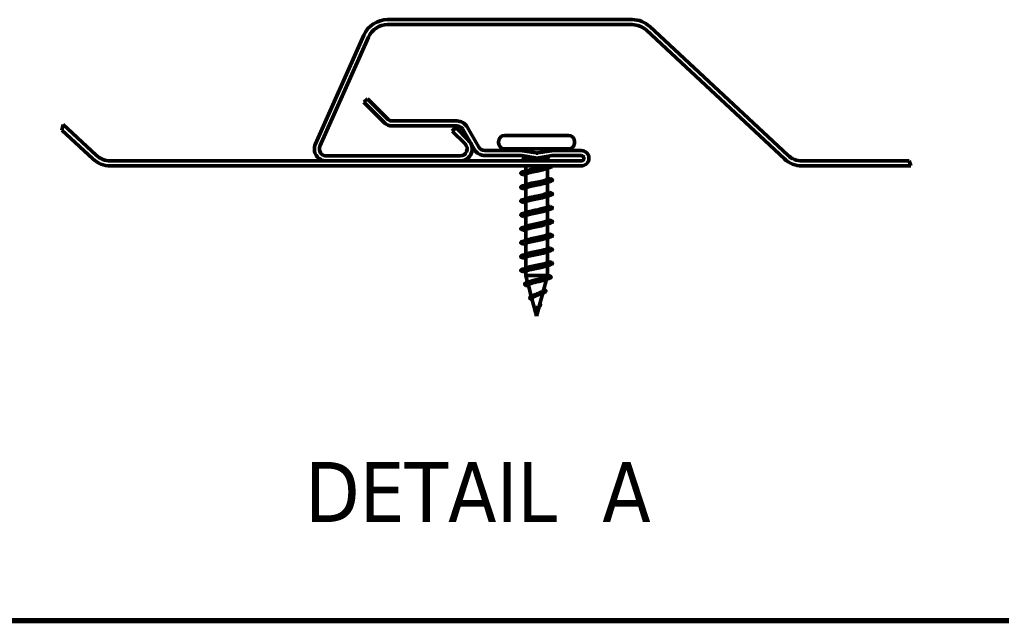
# Model space of a CAD drawing. Header units: inches. Extents: x 1.3 to 75.2, y 1.3 to 48.1.
# Drawn here: x 12.42 to 25.64, y 1.35 to 9.43 of the extents above; entities that cross this region are included whole.
import ezdxf

# ---------------------------------------------------------------- set-up
doc = ezdxf.new("R2010")
doc.units = ezdxf.units.IN
doc.header["$LTSCALE"] = 4.5
doc.header["$MEASUREMENT"] = 0
doc.layers.get('0').update_dxf_attribs({"lineweight": 13})
for name, color, linetype, lineweight in [('Border (ANSI)', 7, 'Continuous', 70), ('Break Line (ANSI)', 7, 'Continuous', 50), ('Symbol (ANSI)', 7, 'Continuous', 25), ('Visible (ANSI)', 7, 'Continuous', 50)]:
    doc.layers.add(name, color=color, linetype=linetype, lineweight=lineweight)
doc.styles.add('Label Text (ANSI)', font='tahoma.ttf')

# ---------------------------------------------------------------- blocks, each defined once
blk = doc.blocks.new('Borders ATAS A Border')
at = {"layer": 'Border (ANSI)'}
blk.add_line((0.3, 0.3), (16.7, 0.3), dxfattribs=at)

msp = doc.modelspace()

# ---------------------------------------------------------------- linework, layer by layer
at = {"layer": 'Break Line (ANSI)'}
for p, q in [((12.99175, 7.947), (13.00773, 8.02439)), ((24.39366, 7.53348), (24.4186, 7.46598))]:
    msp.add_line(p, q, dxfattribs=at)
at = {"layer": 'Visible (ANSI)'}
for p, q in [((20.66665, 9.43473), (17.37426, 9.43473)), ((17.37426, 9.36723), (20.66665, 9.36723)), ((20.85846, 9.29168), (22.71581, 7.55967)), ((22.76184, 7.60904), (20.9045, 9.34104)), ((17.05566, 9.22783), (16.40275, 7.76137)), ((16.46441, 7.73392), (17.11732, 9.20038)), ((17.10428, 8.37096), (17.05655, 8.32323)), ((17.38423, 8.091), (17.10428, 8.37096)), ((17.05655, 8.32323), (17.33651, 8.04327)), ((18.30787, 8.07123), (17.43196, 8.07123)), ((12.99175, 7.947), (13.40711, 7.55967)), ((13.45314, 7.60904), (13.00773, 8.02439)), ((17.43196, 8.00373), (18.30787, 8.00373)), ((18.24411, 7.93575), (18.29184, 7.98348)), ((18.24411, 7.93575), (18.41756, 7.7623)), ((18.46529, 7.81003), (18.29184, 7.98348)), ((18.38582, 7.95873), (18.543, 7.68648)), ((18.60146, 7.72023), (18.44427, 7.99248)), ((18.95105, 7.87548), (19.8083, 7.87548)), ((19.16976, 7.67298), (18.6833, 7.67298)), ((18.8678, 7.79223), (18.8678, 7.77873)), ((18.95105, 7.69548), (19.8083, 7.69548)), ((19.18667, 7.67192), (19.17717, 7.69548)), ((19.37506, 7.6399), (19.19248, 7.67106)), ((19.58037, 7.67106), (19.39778, 7.6399)), ((19.57173, 7.66958), (19.58217, 7.69548)), ((19.98155, 7.67298), (19.60308, 7.67298)), ((19.89155, 7.79223), (19.89155, 7.77873)), ((19.98155, 7.53348), (13.64496, 7.53348)), ((18.35074, 7.60098), (16.55074, 7.60098)), ((16.55074, 7.53348), (18.35074, 7.53348)), ((18.6833, 7.60548), (19.16976, 7.60548)), ((19.18112, 7.60452), (19.36371, 7.57336)), ((19.22683, 7.57233), (19.21627, 7.59852)), ((19.23342, 7.54316), (19.23342, 7.53348)), ((19.24542, 7.55598), (19.52592, 7.55598)), ((19.40913, 7.57336), (19.59172, 7.60452)), ((19.52592, 7.55598), (19.54208, 7.59605)), ((19.52592, 7.55598), (19.52592, 7.53348)), ((19.60308, 7.60548), (19.98155, 7.60548)), ((24.39366, 7.53348), (22.95365, 7.53348)), ((13.64496, 7.46598), (19.98155, 7.46598)), ((19.23342, 7.46598), (19.23342, 7.39654)), ((19.37967, 7.41205), (19.37967, 7.41641)), ((19.52592, 7.43358), (19.52592, 7.29329)), ((22.95365, 7.46598), (24.4186, 7.46598)), ((19.23342, 7.34842), (19.23342, 7.20979)), ((19.23342, 7.16167), (19.23342, 7.02304)), ((19.52592, 7.24517), (19.52592, 7.10654)), ((19.52592, 7.05842), (19.52592, 6.91979)), ((19.23342, 6.97492), (19.23342, 6.83629)), ((19.52592, 6.87167), (19.52592, 6.73304)), ((19.23342, 6.78817), (19.23342, 6.64954)), ((19.52592, 6.68492), (19.52592, 6.54629)), ((19.23342, 6.60142), (19.23342, 6.46279)), ((19.52592, 6.49817), (19.52592, 6.35954)), ((19.23342, 6.41467), (19.23342, 6.27604)), ((19.23342, 6.22792), (19.23342, 6.08929)), ((19.52592, 6.31142), (19.52592, 6.17279)), ((19.52592, 6.12467), (19.52592, 5.99223)), ((19.23342, 6.04117), (19.23342, 5.99223)), ((19.23342, 5.99223), (19.52592, 5.99223)), ((19.25848, 5.89856), (19.23342, 5.99223)), ((19.52322, 5.98213), (19.52592, 5.99223)), ((19.30875, 5.7106), (19.26903, 5.85909)), ((19.47186, 5.79014), (19.51193, 5.93994)), ((19.42051, 5.59815), (19.46261, 5.75556)), ((19.3603, 5.5179), (19.31738, 5.67835)), ((19.37967, 5.44548), (19.41325, 5.57101)), ((19.37967, 5.44548), (19.36573, 5.49761))]:
    msp.add_line(p, q, dxfattribs=at)
for centre, radius, start, end in [((17.37426, 9.08598), 0.34875, 90, 156), ((20.66665, 9.08598), 0.34875, 47, 90), ((17.37426, 9.08598), 0.28125, 90, 156), ((20.66665, 9.08598), 0.28125, 47, 90), ((17.43196, 8.13873), 0.0675, 225, 270), ((18.30787, 7.91373), 0.1575, 30, 90), ((17.43196, 8.13873), 0.135, 225, 270), ((18.30787, 7.91373), 0.09, 30, 90), ((18.35074, 7.69548), 0.162, 270, 45), ((18.95105, 7.79223), 0.08325, 90, 180), ((19.8083, 7.79223), 0.08325, 0, 90), ((16.55074, 7.69548), 0.162, 156, 270), ((16.55074, 7.69548), 0.0945, 156, 270), ((18.35074, 7.69548), 0.0945, 270, 45), ((18.6833, 7.76748), 0.162, 210, 270), ((18.6833, 7.76748), 0.0945, 210, 270), ((18.95105, 7.77873), 0.08325, 180, 270), ((19.16976, 7.53798), 0.135, 80.314834, 90), ((19.60308, 7.53798), 0.135, 90, 99.685166), ((19.8083, 7.77873), 0.08325, 270, 0), ((19.98155, 7.56948), 0.1035, 270, 90), ((13.64496, 7.81473), 0.34875, 227, 270), ((13.64496, 7.81473), 0.28125, 227, 270), ((19.16976, 7.53798), 0.0675, 80.314834, 90), ((19.38642, 7.70643), 0.135, 260.314834, 279.685166), ((19.38642, 7.70643), 0.0675, 260.314834, 279.685166), ((19.60308, 7.53798), 0.0675, 90, 99.685166), ((19.98155, 7.56948), 0.036, 270, 90), ((22.95365, 7.81473), 0.34875, 227, 270), ((22.95365, 7.81473), 0.28125, 227, 270)]:
    msp.add_arc(centre, radius, start, end, dxfattribs=at)
for points, knots in [([(19.22539, 7.53477), (19.21454, 7.53812), (19.20654, 7.54148), (19.19941, 7.54702), (19.19772, 7.54902), (19.19595, 7.55569), (19.19907, 7.5598), (19.20684, 7.56463), (19.20983, 7.5661), (19.21762, 7.56932), (19.22268, 7.57108), (19.22848, 7.57283)], [0, 0, 0, 0, 0.070742204, 0.070742204, 0.106019695, 0.106019695, 0.170990562, 0.170990562, 0.200558495, 0.200558495, 0.236137518, 0.236137518, 0.236137518, 0.236137518]), ([(19.24542, 7.55598), (19.23769, 7.5518), (19.23362, 7.54765), (19.23342, 7.54337), (19.23342, 7.54327), (19.23342, 7.54316)], [0, 0, 0, 0, 0.0674817288, 0.0674817288, 0.0691091619, 0.0691091619, 0.0691091619, 0.0691091619]), ([(19.31462, 7.58174), (19.29862, 7.57763), (19.28436, 7.57349), (19.26047, 7.56489), (19.25122, 7.56049), (19.24542, 7.55598)], [0.153598966, 0.153598966, 0.153598966, 0.153598966, 0.217686862, 0.217686862, 0.283722343, 0.283722343, 0.283722343, 0.283722343]), ([(19.2518, 7.58001), (19.25812, 7.58199), (19.26566, 7.58396), (19.2765, 7.58643), (19.2788, 7.58694), (19.28117, 7.58745)], [0.1644502011, 0.1644502011, 0.1644502011, 0.1644502011, 0.2064799843, 0.2064799843, 0.2173829414, 0.2173829414, 0.2173829414, 0.2173829414]), ([(19.26547, 7.40653), (19.28732, 7.41365), (19.31853, 7.42078), (19.353, 7.42791), (19.36179, 7.42972), (19.37073, 7.43154), (19.37967, 7.43336)], [-0.902644695, -0.902644695, -0.902644695, -0.902644695, -0.18336589, -0.18336589, -0.18336589, 0, 0, 0, 0]), ([(19.37967, 7.43336), (19.39906, 7.43707), (19.41826, 7.44075), (19.45404, 7.44819), (19.47026, 7.45187), (19.49661, 7.45906), (19.50682, 7.46251), (19.51399, 7.46598)], [0, 0, 0, 0, 0.066871417, 0.066871417, 0.133742833, 0.133742833, 0.196343138, 0.196343138, 0.196343138, 0.196343138]), ([(19.49197, 7.42261), (19.48771, 7.42119), (19.48311, 7.41976), (19.46482, 7.41444), (19.44933, 7.4106), (19.41564, 7.40284), (19.39773, 7.39899), (19.37967, 7.39511)], [0.719189587, 0.719189587, 0.719189587, 0.719189587, 0.742299017, 0.742299017, 0.804871598, 0.804871598, 0.867444179, 0.867444179, 0.867444179, 0.867444179]), ([(19.58027, 7.46598), (19.5816, 7.46468), (19.58253, 7.46326), (19.58412, 7.45724), (19.58053, 7.4532), (19.57018, 7.44752), (19.56393, 7.44515), (19.55609, 7.4428)], [0.087818621, 0.087818621, 0.087818621, 0.087818621, 0.11358326, 0.11358326, 0.18511439, 0.18511439, 0.240025201, 0.240025201, 0.240025201, 0.240025201]), ([(19.19341, 7.35055), (19.18202, 7.35389), (19.174, 7.35717), (19.16736, 7.36284), (19.16589, 7.36511), (19.16598, 7.37177), (19.16964, 7.3749), (19.17972, 7.38007), (19.18582, 7.38231), (19.19341, 7.38454)], [0, 0, 0, 0, 0.080682059, 0.080682059, 0.121378038, 0.121378038, 0.188114428, 0.188114428, 0.241849708, 0.241849708, 0.241849708, 0.241849708]), ([(19.37967, 7.39511), (19.31945, 7.38287), (19.2614, 7.37063), (19.24158, 7.35839), (19.23619, 7.35507), (19.23373, 7.35174), (19.23395, 7.34842)], [0, 0, 0, 0, 1.23527695, 1.23527695, 1.23527695, 1.57079633, 1.57079633, 1.57079633, 1.57079633]), ([(19.26532, 7.21978), (19.29056, 7.22796), (19.32833, 7.23615), (19.36848, 7.24433), (19.42853, 7.25657), (19.48956, 7.26881), (19.51368, 7.28105), (19.52172, 7.28513), (19.52547, 7.28921), (19.52525, 7.29329)], [-7.18583, -7.18583, -7.18583, -7.18583, -6.35975062, -6.35975062, -6.35975062, -5.12447367, -5.12447367, -5.12447367, -4.71238898, -4.71238898, -4.71238898, -4.71238898]), ([(19.56593, 7.29116), (19.57733, 7.28782), (19.58534, 7.28454), (19.59198, 7.27887), (19.59346, 7.2766), (19.59336, 7.26994), (19.5897, 7.26681), (19.57963, 7.26164), (19.57352, 7.2594), (19.56593, 7.25717)], [0, 0, 0, 0, 0.080682059, 0.080682059, 0.121378038, 0.121378038, 0.188114428, 0.188114428, 0.241849708, 0.241849708, 0.241849708, 0.241849708]), ([(19.19341, 7.1638), (19.18202, 7.16714), (19.174, 7.17042), (19.16736, 7.17609), (19.16589, 7.17836), (19.16598, 7.18502), (19.16964, 7.18815), (19.17972, 7.19332), (19.18582, 7.19556), (19.19341, 7.19779)], [0, 0, 0, 0, 0.080682059, 0.080682059, 0.121378038, 0.121378038, 0.188114428, 0.188114428, 0.241849708, 0.241849708, 0.241849708, 0.241849708]), ([(19.49397, 7.23519), (19.46969, 7.2273), (19.43384, 7.21942), (19.39526, 7.21153), (19.33538, 7.19929), (19.27327, 7.18705), (19.2475, 7.17482), (19.23827, 7.17043), (19.23393, 7.16605), (19.23414, 7.16167)], [5.38054061, 5.38054061, 5.38054061, 5.38054061, 6.17638473, 6.17638473, 6.17638473, 7.41166167, 7.41166167, 7.41166167, 7.85398163, 7.85398163, 7.85398163, 7.85398163]), ([(19.19341, 6.97705), (19.18202, 6.98039), (19.174, 6.98367), (19.16736, 6.98934), (19.16589, 6.99161), (19.16598, 6.99827), (19.16964, 7.0014), (19.17972, 7.00657), (19.18582, 7.00881), (19.19341, 7.01104)], [0, 0, 0, 0, 0.080682059, 0.080682059, 0.121378038, 0.121378038, 0.188114428, 0.188114428, 0.241849708, 0.241849708, 0.241849708, 0.241849708]), ([(19.49384, 7.04844), (19.47295, 7.04161), (19.4435, 7.03478), (19.41067, 7.02796), (19.35182, 7.01572), (19.28635, 7.00348), (19.25492, 6.99124), (19.24095, 6.9858), (19.23415, 6.98036), (19.23426, 6.97492)], [11.66372592, 11.66372592, 11.66372592, 11.66372592, 12.35276945, 12.35276945, 12.35276945, 13.5880464, 13.5880464, 13.5880464, 14.13716694, 14.13716694, 14.13716694, 14.13716694]), ([(19.26516, 7.03303), (19.29371, 7.04227), (19.33863, 7.05151), (19.38409, 7.06076), (19.44428, 7.07299), (19.50106, 7.08523), (19.51916, 7.09747), (19.52363, 7.1005), (19.52566, 7.10352), (19.52546, 7.10654)], [-13.46901531, -13.46901531, -13.46901531, -13.46901531, -12.53613534, -12.53613534, -12.53613534, -11.3008584, -11.3008584, -11.3008584, -10.99557429, -10.99557429, -10.99557429, -10.99557429]), ([(19.56593, 7.10441), (19.57733, 7.10107), (19.58534, 7.09779), (19.59198, 7.09212), (19.59346, 7.08985), (19.59336, 7.08319), (19.5897, 7.08006), (19.57963, 7.07489), (19.57352, 7.07265), (19.56593, 7.07042)], [0, 0, 0, 0, 0.080682059, 0.080682059, 0.121378038, 0.121378038, 0.188114428, 0.188114428, 0.241849708, 0.241849708, 0.241849708, 0.241849708]), ([(19.265, 6.84628), (19.29677, 6.85658), (19.34944, 6.86688), (19.39965, 6.87718), (19.4593, 6.88942), (19.51117, 6.90166), (19.52305, 6.91389), (19.52496, 6.91586), (19.52581, 6.91783), (19.52568, 6.91979)], [-19.75220062, -19.75220062, -19.75220062, -19.75220062, -18.71252007, -18.71252007, -18.71252007, -17.47724312, -17.47724312, -17.47724312, -17.27875959, -17.27875959, -17.27875959, -17.27875959]), ([(19.56593, 6.91766), (19.57733, 6.91432), (19.58534, 6.91104), (19.59198, 6.90537), (19.59346, 6.9031), (19.59336, 6.89644), (19.5897, 6.89331), (19.57963, 6.88814), (19.57352, 6.8859), (19.56593, 6.88367)], [0, 0, 0, 0, 0.080682059, 0.080682059, 0.121378038, 0.121378038, 0.188114428, 0.188114428, 0.241849708, 0.241849708, 0.241849708, 0.241849708]), ([(19.19341, 6.7903), (19.18202, 6.79364), (19.174, 6.79692), (19.16736, 6.80259), (19.16589, 6.80486), (19.16598, 6.81152), (19.16964, 6.81465), (19.17972, 6.81982), (19.18582, 6.82206), (19.19341, 6.82429)], [0, 0, 0, 0, 0.080682059, 0.080682059, 0.121378038, 0.121378038, 0.188114428, 0.188114428, 0.241849708, 0.241849708, 0.241849708, 0.241849708]), ([(19.49378, 6.86169), (19.47627, 6.85592), (19.45267, 6.85015), (19.42573, 6.84438), (19.36858, 6.83214), (19.3005, 6.8199), (19.26377, 6.80766), (19.24427, 6.80117), (19.23435, 6.79467), (19.23428, 6.78817)], [17.94691123, 17.94691123, 17.94691123, 17.94691123, 18.52915418, 18.52915418, 18.52915418, 19.76443112, 19.76443112, 19.76443112, 20.42035225, 20.42035225, 20.42035225, 20.42035225]), ([(19.19341, 6.60355), (19.18202, 6.60689), (19.174, 6.61017), (19.16736, 6.61584), (19.16589, 6.61811), (19.16598, 6.62477), (19.16964, 6.6279), (19.17972, 6.63307), (19.18582, 6.63531), (19.19341, 6.63754)], [0, 0, 0, 0, 0.080682059, 0.080682059, 0.121378038, 0.121378038, 0.188114428, 0.188114428, 0.241849708, 0.241849708, 0.241849708, 0.241849708]), ([(19.49381, 6.67494), (19.47963, 6.67022), (19.46136, 6.66551), (19.44027, 6.6608), (19.38546, 6.64857), (19.31554, 6.63633), (19.27394, 6.62409), (19.24825, 6.61653), (19.2345, 6.60898), (19.23419, 6.60142)], [24.23009653, 24.23009653, 24.23009653, 24.23009653, 24.7055389, 24.7055389, 24.7055389, 25.94081585, 25.94081585, 25.94081585, 26.70353756, 26.70353756, 26.70353756, 26.70353756]), ([(19.2649, 6.65953), (19.29974, 6.67089), (19.36074, 6.68225), (19.41498, 6.6936), (19.47342, 6.70584), (19.51979, 6.71808), (19.52531, 6.73032), (19.52572, 6.73123), (19.5259, 6.73214), (19.52586, 6.73304)], [-26.03538592, -26.03538592, -26.03538592, -26.03538592, -24.88890479, -24.88890479, -24.88890479, -23.65362785, -23.65362785, -23.65362785, -23.5619449, -23.5619449, -23.5619449, -23.5619449]), ([(19.56593, 6.73091), (19.57733, 6.72757), (19.58534, 6.72429), (19.59198, 6.71862), (19.59346, 6.71635), (19.59336, 6.70969), (19.5897, 6.70656), (19.57963, 6.70139), (19.57352, 6.69915), (19.56593, 6.69692)], [0, 0, 0, 0, 0.080682059, 0.080682059, 0.121378038, 0.121378038, 0.188114428, 0.188114428, 0.241849708, 0.241849708, 0.241849708, 0.241849708]), ([(19.49393, 6.48819), (19.48301, 6.48453), (19.46958, 6.48088), (19.45411, 6.47723), (19.40227, 6.46499), (19.33132, 6.45275), (19.28531, 6.44051), (19.25293, 6.4319), (19.23454, 6.42328), (19.23401, 6.41467)], [30.51328184, 30.51328184, 30.51328184, 30.51328184, 30.88192363, 30.88192363, 30.88192363, 32.11720057, 32.11720057, 32.11720057, 32.98672286, 32.98672286, 32.98672286, 32.98672286]), ([(19.26487, 6.47278), (19.26541, 6.47296), (19.26596, 6.47313), (19.26652, 6.47331), (19.30467, 6.48555), (19.37335, 6.49779), (19.42991, 6.51003), (19.48577, 6.52212), (19.52582, 6.53421), (19.52592, 6.54629)], [-32.31857123, -32.31857123, -32.31857123, -32.31857123, -32.30056646, -32.30056646, -32.30056646, -31.06528952, -31.06528952, -31.06528952, -29.84513021, -29.84513021, -29.84513021, -29.84513021]), ([(19.56593, 6.54416), (19.57733, 6.54082), (19.58534, 6.53754), (19.59198, 6.53187), (19.59346, 6.5296), (19.59336, 6.52294), (19.5897, 6.51981), (19.57963, 6.51464), (19.57352, 6.5124), (19.56593, 6.51017)], [0, 0, 0, 0, 0.080682059, 0.080682059, 0.121378038, 0.121378038, 0.188114428, 0.188114428, 0.241849708, 0.241849708, 0.241849708, 0.241849708]), ([(19.19341, 6.4168), (19.18202, 6.42014), (19.174, 6.42342), (19.16736, 6.42909), (19.16589, 6.43136), (19.16598, 6.43802), (19.16964, 6.44115), (19.17972, 6.44632), (19.18582, 6.44856), (19.19341, 6.45079)], [0, 0, 0, 0, 0.080682059, 0.080682059, 0.121378038, 0.121378038, 0.188114428, 0.188114428, 0.241849708, 0.241849708, 0.241849708, 0.241849708]), ([(19.26498, 6.28603), (19.26868, 6.28726), (19.27271, 6.2885), (19.27704, 6.28974), (19.31994, 6.30198), (19.39023, 6.31421), (19.44426, 6.32645), (19.49296, 6.33748), (19.52528, 6.34851), (19.52582, 6.35954)], [-38.60175654, -38.60175654, -38.60175654, -38.60175654, -38.47695119, -38.47695119, -38.47695119, -37.24167424, -37.24167424, -37.24167424, -36.12831552, -36.12831552, -36.12831552, -36.12831552]), ([(19.56593, 6.35741), (19.57733, 6.35407), (19.58534, 6.35079), (19.59198, 6.34512), (19.59346, 6.34285), (19.59336, 6.33619), (19.5897, 6.33306), (19.57963, 6.32789), (19.57352, 6.32565), (19.56593, 6.32342)], [0, 0, 0, 0, 0.080682059, 0.080682059, 0.121378038, 0.121378038, 0.188114428, 0.188114428, 0.241849708, 0.241849708, 0.241849708, 0.241849708]), ([(19.19341, 6.23005), (19.18202, 6.23339), (19.174, 6.23667), (19.16736, 6.24234), (19.16589, 6.24461), (19.16598, 6.25127), (19.16964, 6.2544), (19.17972, 6.25957), (19.18582, 6.26181), (19.19341, 6.26404)], [0, 0, 0, 0, 0.080682059, 0.080682059, 0.121378038, 0.121378038, 0.188114428, 0.188114428, 0.241849708, 0.241849708, 0.241849708, 0.241849708]), ([(19.49412, 6.30144), (19.48638, 6.29884), (19.47734, 6.29625), (19.4671, 6.29365), (19.41883, 6.28141), (19.34765, 6.26918), (19.29776, 6.25694), (19.25833, 6.24726), (19.23445, 6.23759), (19.23378, 6.22792)], [36.79646715, 36.79646715, 36.79646715, 36.79646715, 37.05830835, 37.05830835, 37.05830835, 38.2935853, 38.2935853, 38.2935853, 39.26990817, 39.26990817, 39.26990817, 39.26990817]), ([(19.49431, 6.11469), (19.48972, 6.11315), (19.48465, 6.11161), (19.4791, 6.11008), (19.43494, 6.09784), (19.36434, 6.0856), (19.31114, 6.07336), (19.2645, 6.06263), (19.23418, 6.0519), (19.23357, 6.04117)], [43.07965246, 43.07965246, 43.07965246, 43.07965246, 43.23469308, 43.23469308, 43.23469308, 44.46997002, 44.46997002, 44.46997002, 45.55309348, 45.55309348, 45.55309348, 45.55309348]), ([(19.26517, 6.09928), (19.27201, 6.10157), (19.27989, 6.10387), (19.28873, 6.10616), (19.3359, 6.1184), (19.407, 6.13064), (19.45788, 6.14288), (19.49934, 6.15285), (19.52495, 6.16282), (19.52562, 6.17279)], [-44.88494185, -44.88494185, -44.88494185, -44.88494185, -44.65333591, -44.65333591, -44.65333591, -43.41805897, -43.41805897, -43.41805897, -42.41150082, -42.41150082, -42.41150082, -42.41150082]), ([(19.56593, 6.17066), (19.57733, 6.16732), (19.58534, 6.16404), (19.59198, 6.15837), (19.59346, 6.1561), (19.59336, 6.14944), (19.5897, 6.14631), (19.57963, 6.14114), (19.57352, 6.1389), (19.56593, 6.13667)], [0, 0, 0, 0, 0.080682059, 0.080682059, 0.121378038, 0.121378038, 0.188114428, 0.188114428, 0.241849708, 0.241849708, 0.241849708, 0.241849708]), ([(19.19341, 6.0433), (19.18202, 6.04664), (19.174, 6.04992), (19.16736, 6.05559), (19.16589, 6.05786), (19.16598, 6.06452), (19.16964, 6.06765), (19.17972, 6.07282), (19.18582, 6.07506), (19.19341, 6.07729)], [0, 0, 0, 0, 0.080682059, 0.080682059, 0.121378038, 0.121378038, 0.188114428, 0.188114428, 0.241849708, 0.241849708, 0.241849708, 0.241849708]), ([(19.2926, 5.91043), (19.30361, 5.91448), (19.31698, 5.91845), (19.34746, 5.92653), (19.36438, 5.93056), (19.39928, 5.93871), (19.41692, 5.94273), (19.45049, 5.95087), (19.46602, 5.95489), (19.49276, 5.96302), (19.50358, 5.96704), (19.51785, 5.97463), (19.52188, 5.97814), (19.52313, 5.98181), (19.52317, 5.98197), (19.52322, 5.98213)], [0.919317577, 0.919317577, 0.919317577, 0.919317577, 0.976039457, 0.976039457, 1.035109216, 1.035109216, 1.095485962, 1.095485962, 1.15717118, 1.15717118, 1.220166213, 1.220166213, 1.276152114, 1.276152114, 1.27871071, 1.27871071, 1.27871071, 1.27871071]), ([(19.54919, 5.98586), (19.56017, 5.98251), (19.56796, 5.97919), (19.57442, 5.97342), (19.57583, 5.97114), (19.57583, 5.96459), (19.57246, 5.96137), (19.56198, 5.95548), (19.55435, 5.95262), (19.54458, 5.94975)], [0, 0, 0, 0, 0.076517848, 0.076517848, 0.114708734, 0.114708734, 0.176613314, 0.176613314, 0.238582221, 0.238582221, 0.238582221, 0.238582221]), ([(19.25485, 5.85348), (19.24421, 5.8568), (19.23567, 5.86012), (19.2237, 5.86685), (19.21985, 5.87038), (19.21883, 5.87896), (19.2219, 5.8828), (19.23177, 5.88918), (19.23894, 5.89219), (19.24804, 5.89514)], [0, 0, 0, 0, 0.058159342, 0.058159342, 0.11692964, 0.11692964, 0.174083801, 0.174083801, 0.23024531, 0.23024531, 0.23024531, 0.23024531]), ([(19.48075, 5.93001), (19.47453, 5.92796), (19.46758, 5.92589), (19.44626, 5.92002), (19.43074, 5.91623), (19.39824, 5.90858), (19.38163, 5.90479), (19.34964, 5.89713), (19.33456, 5.89333), (19.30802, 5.88566), (19.29674, 5.88186), (19.27952, 5.87418), (19.27362, 5.87038), (19.26895, 5.86403), (19.26837, 5.86158), (19.26903, 5.85909)], [0.34613326, 0.34613326, 0.34613326, 0.34613326, 0.378522456, 0.378522456, 0.437194091, 0.437194091, 0.494607061, 0.494607061, 0.550762718, 0.550762718, 0.605662559, 0.605662559, 0.659308244, 0.659308244, 0.693147581, 0.693147581, 0.693147581, 0.693147581]), ([(19.32154, 5.66281), (19.31884, 5.66413), (19.31628, 5.66543), (19.30777, 5.67003), (19.30266, 5.67331), (19.29479, 5.68006), (19.29207, 5.68363), (19.29006, 5.69116), (19.29098, 5.69514), (19.29574, 5.70185), (19.29927, 5.70484), (19.30839, 5.71062), (19.31412, 5.71347), (19.32067, 5.71624)], [0.019275064, 0.019275064, 0.019275064, 0.019275064, 0.031750023, 0.031750023, 0.063752912, 0.063752912, 0.097885312, 0.097885312, 0.132423292, 0.132423292, 0.163891485, 0.163891485, 0.195824753, 0.195824753, 0.195824753, 0.195824753]), ([(19.42784, 5.74229), (19.42505, 5.74111), (19.42215, 5.73992), (19.40949, 5.73483), (19.39904, 5.73093), (19.37822, 5.72301), (19.36808, 5.71909), (19.34963, 5.71114), (19.34148, 5.70721), (19.32834, 5.69922), (19.32341, 5.69526), (19.31744, 5.68723), (19.31634, 5.68325), (19.31725, 5.67888), (19.31731, 5.67861), (19.31738, 5.67835)], [1.155330296, 1.155330296, 1.155330296, 1.155330296, 1.167355831, 1.167355831, 1.206181503, 1.206181503, 1.243805608, 1.243805608, 1.280237104, 1.280237104, 1.3154864, 1.3154864, 1.349565667, 1.349565667, 1.351729653, 1.351729653, 1.351729653, 1.351729653]), ([(19.34151, 5.72583), (19.34893, 5.72958), (19.35735, 5.73325), (19.37696, 5.74119), (19.38812, 5.74537), (19.41044, 5.7538), (19.42133, 5.75795), (19.44118, 5.76635), (19.44984, 5.77049), (19.46352, 5.77885), (19.46827, 5.78298), (19.47117, 5.78811), (19.47159, 5.78913), (19.47186, 5.79014)], [0.211327939, 0.211327939, 0.211327939, 0.211327939, 0.245077533, 0.245077533, 0.28490644, 0.28490644, 0.325980159, 0.325980159, 0.368307455, 0.368307455, 0.411895927, 0.411895927, 0.422765267, 0.422765267, 0.422765267, 0.422765267]), ([(19.47572, 5.80457), (19.48435, 5.80139), (19.49133, 5.79813), (19.50133, 5.79114), (19.50449, 5.78701), (19.50418, 5.77857), (19.50152, 5.77494), (19.49292, 5.76829), (19.48678, 5.76504), (19.47456, 5.75988), (19.46946, 5.75795), (19.4639, 5.75601)], [0.003133278, 0.003133278, 0.003133278, 0.003133278, 0.051358429, 0.051358429, 0.102235483, 0.102235483, 0.147124215, 0.147124215, 0.191290171, 0.191290171, 0.217251355, 0.217251355, 0.217251355, 0.217251355]), ([(19.38698, 5.55038), (19.38359, 5.54703), (19.38031, 5.54363), (19.37315, 5.53523), (19.36973, 5.53031), (19.36602, 5.52208), (19.36506, 5.51903), (19.36399, 5.51285), (19.36386, 5.50979), (19.36411, 5.50665)], [0.1616739612, 0.1616739612, 0.1616739612, 0.1616739612, 0.1780585102, 0.1780585102, 0.2007077282, 0.2007077282, 0.2138949314, 0.2138949314, 0.2266020353, 0.2266020353, 0.2266020353, 0.2266020353]), ([(19.37432, 5.54391), (19.37507, 5.54485), (19.37584, 5.54579), (19.38134, 5.55225), (19.38669, 5.55746), (19.39761, 5.56789), (19.40294, 5.57288), (19.41221, 5.58289), (19.41593, 5.58771), (19.41928, 5.59441), (19.42001, 5.59629), (19.42051, 5.59816)], [0.0462767599, 0.0462767599, 0.0462767599, 0.0462767599, 0.0506159745, 0.0506159745, 0.0759961063, 0.0759961063, 0.1018445164, 0.1018445164, 0.1283557328, 0.1283557328, 0.139020762, 0.139020762, 0.139020762, 0.139020762]), ([(19.42527, 5.61596), (19.42866, 5.61255), (19.43114, 5.60894), (19.43367, 5.60133), (19.4336, 5.59726), (19.43098, 5.58971), (19.42867, 5.5861), (19.42223, 5.57871), (19.41795, 5.57483), (19.40848, 5.56713), (19.40323, 5.56323), (19.39592, 5.55772), (19.3939, 5.55619), (19.39189, 5.55464)], [0.031859298, 0.031859298, 0.031859298, 0.031859298, 0.056612094, 0.056612094, 0.082355033, 0.082355033, 0.105556044, 0.105556044, 0.129550699, 0.129550699, 0.152243908, 0.152243908, 0.160831111, 0.160831111, 0.160831111, 0.160831111]), ([(19.36049, 5.50902), (19.35981, 5.5134), (19.35998, 5.51775), (19.36207, 5.52604), (19.36395, 5.53008), (19.36823, 5.53667), (19.37035, 5.53937), (19.37268, 5.54197)], [0, 0, 0, 0, 0.0184305653, 0.0184305653, 0.0360711509, 0.0360711509, 0.0487351399, 0.0487351399, 0.0487351399, 0.0487351399]), ([(19.36822, 5.48827), (19.36713, 5.49043), (19.36608, 5.49257), (19.36327, 5.49878), (19.36176, 5.50284), (19.36075, 5.50752), (19.36061, 5.50827), (19.36049, 5.50902)], [0.0084384911, 0.0084384911, 0.0084384911, 0.0084384911, 0.016775095, 0.016775095, 0.0331690041, 0.0331690041, 0.0363209396, 0.0363209396, 0.0363209396, 0.0363209396]), ([(19.36411, 5.50665), (19.36429, 5.50439), (19.36465, 5.50211), (19.36535, 5.49907), (19.36553, 5.49834), (19.36573, 5.49761)], [0, 0, 0, 0, 0.0090464189, 0.0090464189, 0.0118762949, 0.0118762949, 0.0118762949, 0.0118762949])]:
    msp.add_open_spline(points, degree=3, knots=knots, dxfattribs=at)
for points in [[(19.22957, 7.53348), (19.22818, 7.53391), (19.22679, 7.53434), (19.22539, 7.53477)], [(19.22848, 7.57283), (19.23628, 7.57519), (19.24406, 7.57758), (19.2518, 7.58001)], [(19.19341, 7.38454), (19.21746, 7.39159), (19.24145, 7.39884), (19.26487, 7.40653)], [(19.55609, 7.4428), (19.53448, 7.43632), (19.51296, 7.42965), (19.49197, 7.42261)], [(19.23342, 7.33855), (19.22016, 7.34264), (19.2068, 7.34663), (19.19341, 7.35055)], [(19.52592, 7.30316), (19.53918, 7.29907), (19.55254, 7.29509), (19.56593, 7.29116)], [(19.19341, 7.19779), (19.21746, 7.20484), (19.24145, 7.21209), (19.26487, 7.21978)], [(19.23342, 7.1518), (19.22016, 7.15589), (19.2068, 7.15988), (19.19341, 7.1638)], [(19.56593, 7.25717), (19.54188, 7.25012), (19.51789, 7.24287), (19.49447, 7.23519)], [(19.19341, 7.01104), (19.21746, 7.01809), (19.24145, 7.02534), (19.26487, 7.03303)], [(19.56593, 7.07042), (19.54188, 7.06337), (19.51789, 7.05612), (19.49447, 7.04844)], [(19.52592, 7.11641), (19.53918, 7.11232), (19.55254, 7.10834), (19.56593, 7.10441)], [(19.23342, 6.96505), (19.22016, 6.96914), (19.2068, 6.97313), (19.19341, 6.97705)], [(19.56593, 6.88367), (19.54188, 6.87662), (19.51789, 6.86937), (19.49447, 6.86169)], [(19.52592, 6.92966), (19.53918, 6.92557), (19.55254, 6.92159), (19.56593, 6.91766)], [(19.19341, 6.82429), (19.21746, 6.83134), (19.24145, 6.83859), (19.26487, 6.84628)], [(19.23342, 6.7783), (19.22016, 6.78239), (19.2068, 6.78638), (19.19341, 6.7903)], [(19.52592, 6.74291), (19.53918, 6.73882), (19.55254, 6.73484), (19.56593, 6.73091)], [(19.19341, 6.63754), (19.21746, 6.64459), (19.24145, 6.65184), (19.26487, 6.65953)], [(19.56593, 6.69692), (19.54188, 6.68987), (19.51789, 6.68262), (19.49447, 6.67494)], [(19.23342, 6.59155), (19.22016, 6.59564), (19.2068, 6.59963), (19.19341, 6.60355)], [(19.56593, 6.51017), (19.54188, 6.50312), (19.51789, 6.49587), (19.49447, 6.48819)], [(19.52592, 6.55616), (19.53918, 6.55207), (19.55254, 6.54809), (19.56593, 6.54416)], [(19.19341, 6.45079), (19.21746, 6.45784), (19.24145, 6.46509), (19.26487, 6.47278)], [(19.23342, 6.4048), (19.22016, 6.40889), (19.2068, 6.41288), (19.19341, 6.4168)], [(19.52592, 6.36941), (19.53918, 6.36532), (19.55254, 6.36134), (19.56593, 6.35741)], [(19.19341, 6.26404), (19.21746, 6.27109), (19.24145, 6.27834), (19.26487, 6.28603)], [(19.23342, 6.21805), (19.22016, 6.22214), (19.2068, 6.22613), (19.19341, 6.23005)], [(19.56593, 6.32342), (19.54188, 6.31637), (19.51789, 6.30912), (19.49447, 6.30144)], [(19.19341, 6.07729), (19.21746, 6.08434), (19.24145, 6.09159), (19.26487, 6.09928)], [(19.56593, 6.13667), (19.54188, 6.12962), (19.51789, 6.12237), (19.49447, 6.11469)], [(19.52592, 6.18266), (19.53918, 6.17857), (19.55254, 6.17459), (19.56593, 6.17066)], [(19.23342, 6.0313), (19.22016, 6.03539), (19.2068, 6.03938), (19.19341, 6.0433)], [(19.54458, 5.94975), (19.52309, 5.94342), (19.50166, 5.93691), (19.48075, 5.93001)], [(19.52592, 5.99306), (19.53365, 5.99063), (19.54141, 5.98823), (19.54919, 5.98586)], [(19.24804, 5.89514), (19.26316, 5.90004), (19.27813, 5.90511), (19.2926, 5.91043)], [(19.27199, 5.84803), (19.26631, 5.84987), (19.26059, 5.85168), (19.25485, 5.85348)], [(19.32067, 5.71624), (19.32794, 5.71933), (19.33496, 5.72252), (19.34151, 5.72583)], [(19.4639, 5.75601), (19.45145, 5.75167), (19.43923, 5.74712), (19.42784, 5.74229)], [(19.39189, 5.55464), (19.39009, 5.55324), (19.38844, 5.55182), (19.38698, 5.55038)], [(19.37268, 5.54197), (19.37326, 5.54261), (19.37381, 5.54326), (19.37432, 5.5439)]]:
    msp.add_open_spline(points, degree=3, dxfattribs=at)

# ---------------------------------------------------------------- block references
at = {"xscale": 4.5, "yscale": 4.5, "zscale": 4.5}
msp.add_blockref('Borders ATAS A Border', (0, 0), dxfattribs=at)

# ---------------------------------------------------------------- texts
at = {"layer": 'Symbol (ANSI)', "insert": (16.26461, 2.67257), "char_height": 0.81, "attachment_point": 7, "style": 'Label Text (ANSI)'}
msp.add_mtext('DETAIL  A', dxfattribs=at)

doc.saveas('drawing.dxf')
